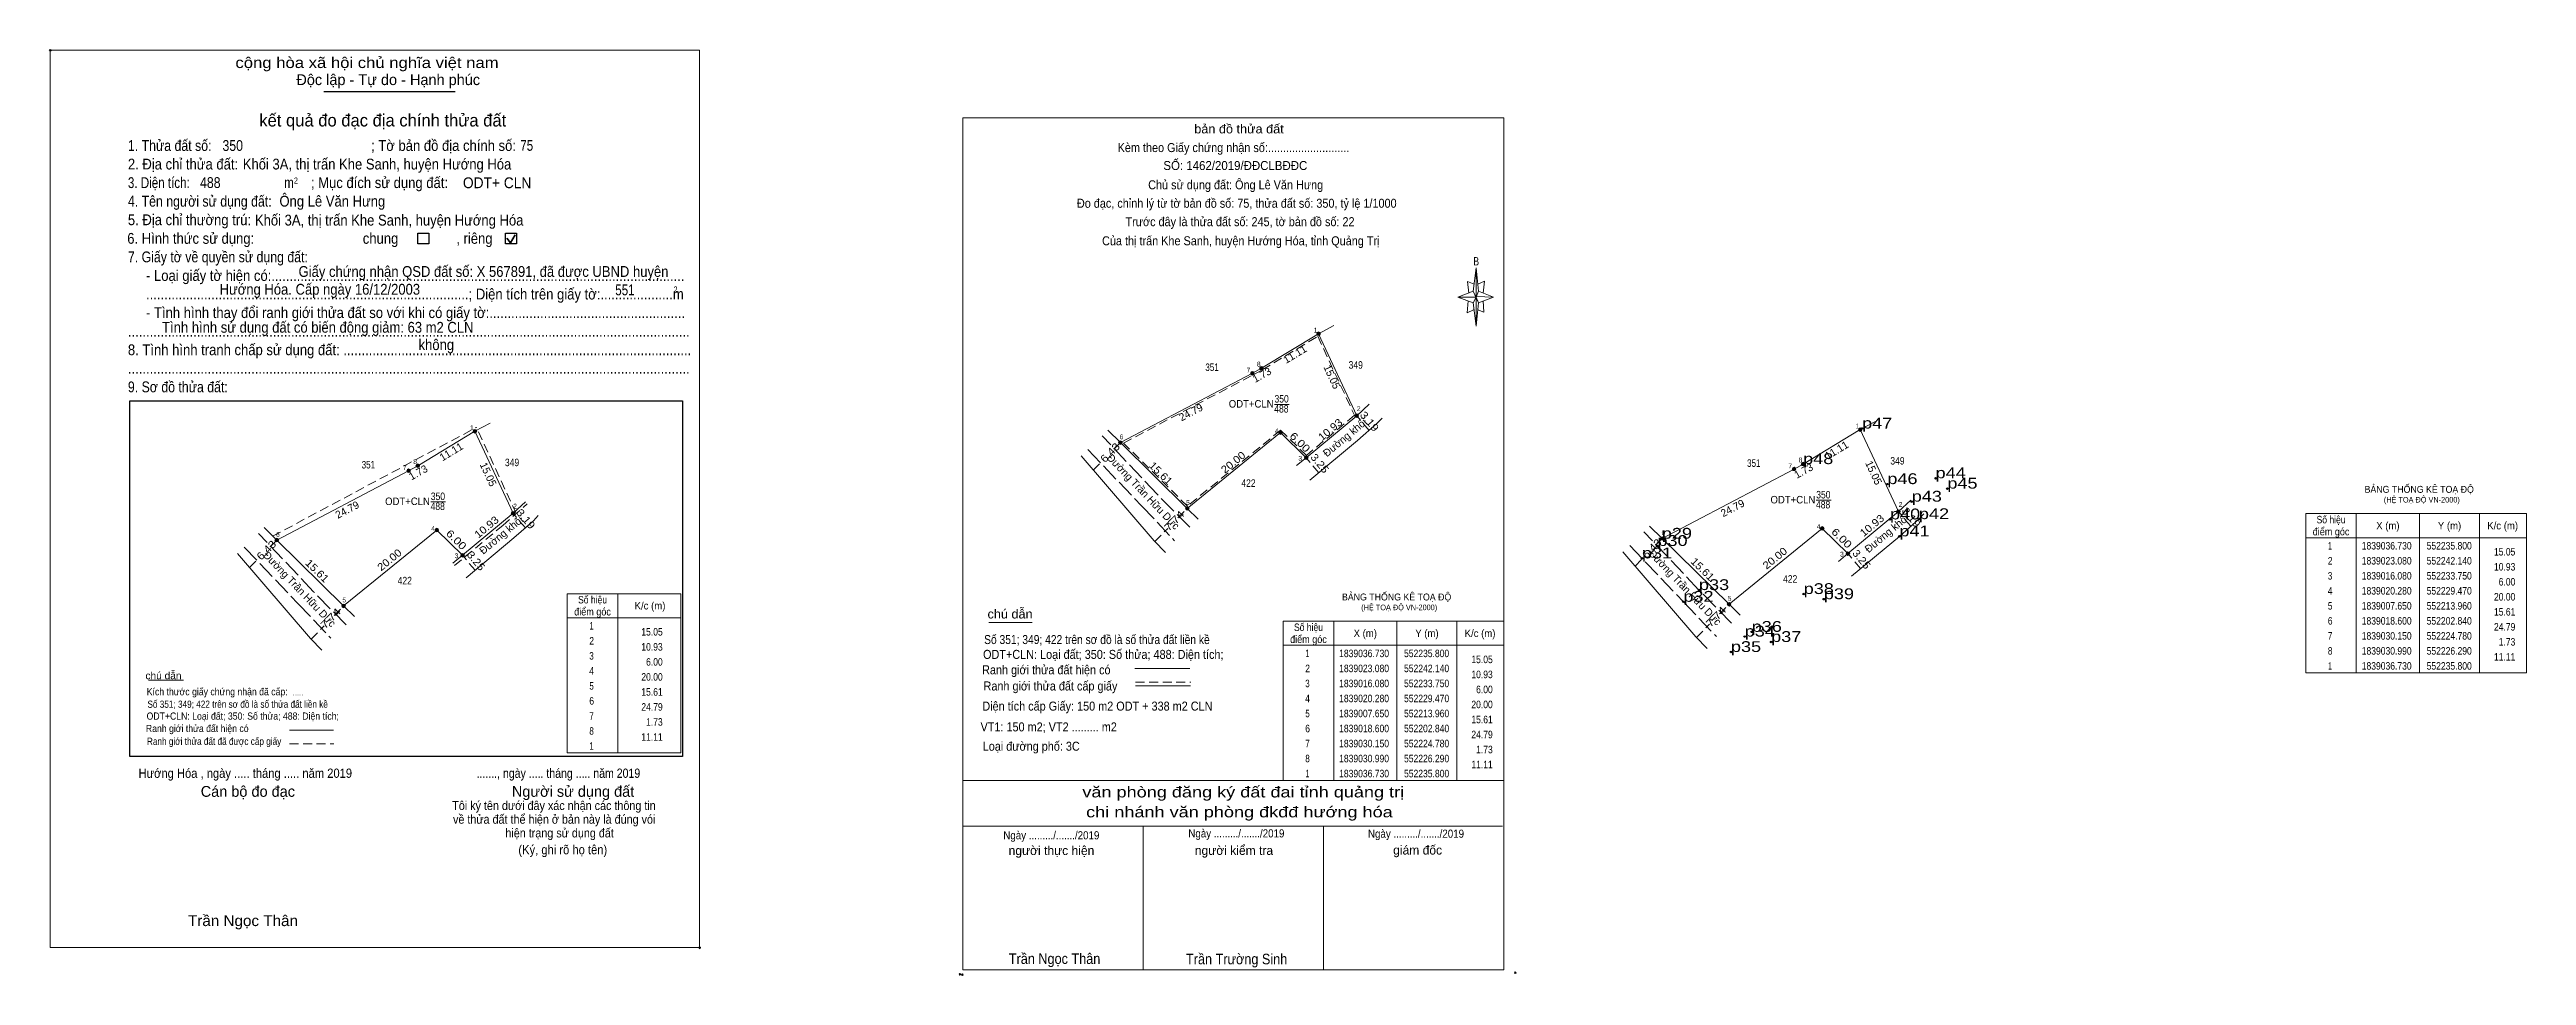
# Model space of a CAD drawing. Header units: metres. Extents: x 536946 to 590802, y 1836083 to 1856478.
# Drawn here: x 551934.6 to 552346.6, y 1838945.9 to 1839100 of the extents above; entities outside this region: 4.
import ezdxf
from ezdxf.enums import TextEntityAlignment as Align

# ---------------------------------------------------------------- set-up
doc = ezdxf.new("R2010")
doc.units = ezdxf.units.M
doc.header["$LTSCALE"] = 0.5
doc.header["$PDMODE"] = 32
doc.header["$PDSIZE"] = 0.25
doc.linetypes.add('LONG_DASHED', pattern=[7.5, 6, -1.5])
doc.linetypes.add('MEDIUM_DASHED', pattern=[4.5, 3, -1.5])
for name, color, linetype, lineweight in [('1', 7, 'Continuous', 13), ('10', 7, 'Continuous', 13), ('17', 7, 'Continuous', 13), ('2', 7, 'Continuous', 25), ('5', 7, 'Continuous', 13), ('6', 7, 'Continuous', 13), ('63', 7, 'Continuous', 13)]:
    doc.layers.add(name, color=color, linetype=linetype, lineweight=lineweight)
doc.layers.add('12', color=7, linetype='Continuous')
doc.layers.add('7', color=7, linetype='Continuous')

msp = doc.modelspace()

# ---------------------------------------------------------------- hatches: boundary and pattern name
at = {"layer": '10'}
for points in [[(552145.99, 1839052.69, 1), (552145.39, 1839052.69, 1)], [(552134.97, 1839046.11, 1), (552134.37, 1839046.11, 1)], [(552136.48, 1839046.95, 1), (552135.88, 1839046.95, 1)], [(552152.33, 1839039.04, 1), (552151.73, 1839039.04, 1)], [(552005.65, 1839036.46, 1), (552005.05, 1839036.46, 1)], [(552113.03, 1839034.56, 1), (552112.43, 1839034.56, 1)], [(552139.66, 1839036.24, 1), (552139.06, 1839036.24, 1)], [(551994.63, 1839029.88, 1), (551994.03, 1839029.88, 1)], [(551996.14, 1839030.72, 1), (551995.54, 1839030.72, 1)], [(552143.94, 1839032.04, 1), (552143.34, 1839032.04, 1)], [(552011.99, 1839022.81, 1), (552011.39, 1839022.81, 1)], [(552124.15, 1839023.61, 1), (552123.55, 1839023.61, 1)], [(551972.69, 1839018.33, 1), (551972.09, 1839018.33, 1)], [(551999.32, 1839020.01, 1), (551998.72, 1839020.01, 1)], [(552003.6, 1839015.81, 1), (552003, 1839015.81, 1)], [(551983.81, 1839007.38, 1), (551983.21, 1839007.38, 1)]]:
    msp.add_hatch(color=256, dxfattribs=at).paths.add_polyline_path(points)
at = {"layer": '63'}
for points in [[(552236.1, 1839036.73, 1), (552235.5, 1839036.73, 1)], [(552225.08, 1839030.15, 1), (552224.48, 1839030.15, 1)], [(552226.59, 1839030.99, 1), (552225.99, 1839030.99, 1)], [(552242.44, 1839023.08, 1), (552241.84, 1839023.08, 1)], [(552203.14, 1839018.6, 1), (552202.54, 1839018.6, 1)], [(552229.77, 1839020.28, 1), (552229.17, 1839020.28, 1)], [(552234.05, 1839016.08, 1), (552233.45, 1839016.08, 1)], [(552214.26, 1839007.65, 1), (552213.66, 1839007.65, 1)]]:
    msp.add_hatch(color=256, dxfattribs=at).paths.add_polyline_path(points)

# ---------------------------------------------------------------- linework, layer by layer
at = {"layer": '1'}
msp.add_line((552224.78, 1839030.15), (552226.29, 1839030.99), dxfattribs=at)
msp.add_lwpolyline([(552235.8, 1839036.73), (552242.14, 1839023.08), (552233.75, 1839016.08), (552229.47, 1839020.28), (552213.96, 1839007.65), (552202.84, 1839018.6), (552224.78, 1839030.15), (552226.29, 1839030.99)], close=True, dxfattribs=at)
at = {"layer": '10'}
for p, q in [((552145.69, 1839052.69), (552148.21, 1839054.05)), ((552136.18, 1839046.95), (552145.69, 1839052.69)), ((552152.03, 1839039.04), (552145.69, 1839052.69)), ((552112.73, 1839034.56), (552134.67, 1839046.11)), ((552134.67, 1839046.11), (552136.18, 1839046.95)), ((552005.35, 1839036.46), (552007.87, 1839037.82)), ((552138.36, 1839040.92), (552140.82, 1839040.92)), ((552143.64, 1839032.04), (552152.03, 1839039.04)), ((552152.03, 1839039.04), (552154.09, 1839040.96)), ((552152.19, 1839034.92), (552155.44, 1839037.79)), ((552156.24, 1839038.65), (552155.44, 1839037.79)), ((552235.8, 1839036.73), (552238.32, 1839038.09)), ((551995.84, 1839030.72), (552005.35, 1839036.46)), ((552011.69, 1839022.81), (552005.35, 1839036.46)), ((552144.23, 1839028.3), (552152.19, 1839034.92)), ((552226.29, 1839030.99), (552235.8, 1839036.73)), ((552242.14, 1839023.08), (552235.8, 1839036.73)), ((551972.39, 1839018.33), (551994.33, 1839029.88)), ((551994.33, 1839029.88), (551995.84, 1839030.72)), ((552142.04, 1839030.74), (552143.64, 1839032.04)), ((552202.84, 1839018.6), (552224.78, 1839030.15)), ((552242.14, 1839023.08), (552244.2, 1839025)), ((551998.02, 1839024.69), (552000.48, 1839024.69)), ((552003.3, 1839015.81), (552011.69, 1839022.81)), ((552011.69, 1839022.81), (552013.75, 1839024.73)), ((552011.85, 1839018.69), (552015.1, 1839021.56)), ((552015.9, 1839022.42), (552015.1, 1839021.56)), ((552123.85, 1839023.61), (552125.68, 1839021.82)), ((552233.75, 1839016.08), (552242.14, 1839023.08)), ((552242.3, 1839018.96), (552245.55, 1839021.83)), ((552246.35, 1839022.69), (552245.55, 1839021.83)), ((552003.89, 1839012.07), (552011.85, 1839018.69)), ((552234.34, 1839012.34), (552242.3, 1839018.96)), ((552001.7, 1839014.51), (552003.3, 1839015.81)), ((552232.15, 1839014.78), (552233.75, 1839016.08)), ((551983.51, 1839007.38), (551985.34, 1839005.59)), ((552213.96, 1839007.65), (552215.79, 1839005.86))]:
    msp.add_line(p, q, dxfattribs=at)
at = {"layer": '10', "linetype": 'MEDIUM_DASHED'}
for p, q in [((552154.08, 1839036.59), (552152.03, 1839039.04)), ((551971.68, 1839018.97), (552005.59, 1839037.09)), ((552012.22, 1839022.75), (552005.59, 1839037.09)), ((552111.64, 1839033.46), (552112.73, 1839034.56)), ((552108.22, 1839029.98), (552109.61, 1839031.4)), ((552145.72, 1839029.54), (552143.64, 1839032.04)), ((552001.97, 1839014.11), (552010.06, 1839020.84)), ((552010, 1839020.79), (552014.03, 1839024.35)), ((552013.74, 1839020.36), (552011.69, 1839022.81)), ((552122.29, 1839022.02), (552123.85, 1839023.61)), ((551971.3, 1839017.23), (551972.39, 1839018.33)), ((552118.44, 1839018.08), (552120.6, 1839020.29)), ((551967.88, 1839013.75), (551969.27, 1839015.17)), ((552005.38, 1839013.31), (552003.3, 1839015.81)), ((551981.95, 1839005.79), (551983.51, 1839007.38)), ((551978.1, 1839001.85), (551980.26, 1839004.06))]:
    msp.add_line(p, q, dxfattribs=at)
at = {"layer": '10', "linetype": 'LONG_DASHED'}
for p, q in [((552107.33, 1839033.39), (552116.26, 1839024.03)), ((552118.85, 1839025.98), (552109.71, 1839035.68)), ((552124.27, 1839020.48), (552118.85, 1839025.98)), ((552116.26, 1839024.03), (552121.75, 1839018.23)), ((551966.99, 1839017.16), (551975.92, 1839007.8)), ((551978.51, 1839009.75), (551969.37, 1839019.45)), ((552197.44, 1839017.43), (552206.37, 1839008.07)), ((552208.96, 1839010.02), (552199.82, 1839019.72)), ((551983.93, 1839004.25), (551978.51, 1839009.75)), ((552214.38, 1839004.52), (552208.96, 1839010.02)), ((551975.92, 1839007.8), (551981.41, 1839002)), ((552206.37, 1839008.07), (552211.86, 1839002.27))]:
    msp.add_line(p, q, dxfattribs=at)
at = {"layer": '10'}
for points in [[(552145.69, 1839052.69), (552152.03, 1839039.04), (552143.64, 1839032.04), (552139.36, 1839036.24), (552123.85, 1839023.61), (552112.73, 1839034.56), (552134.67, 1839046.11), (552136.18, 1839046.95)], [(552005.35, 1839036.46), (552011.69, 1839022.81), (552003.3, 1839015.81), (551999.02, 1839020.01), (551983.51, 1839007.38), (551972.39, 1839018.33), (551994.33, 1839029.88), (551995.84, 1839030.72)]]:
    msp.add_lwpolyline(points, close=True, dxfattribs=at)
at = {"layer": '10', "linetype": 'MEDIUM_DASHED'}
msp.add_lwpolyline([(552145.56, 1839052.26), (552151.66, 1839039.12), (552143.66, 1839032.44), (552139.38, 1839036.64), (552123.87, 1839024.01), (552113.23, 1839034.49), (552134.81, 1839045.85), (552136.33, 1839046.69)], close=True, dxfattribs=at)
at = {"layer": '10'}
for points in [[(552110.62, 1839036.64), (552112.73, 1839034.56), (552123.85, 1839023.61)], [(552123.85, 1839023.61), (552139.36, 1839036.24), (552143.64, 1839032.04)], [(552106.2, 1839032.35), (552118.32, 1839018.2), (552120.21, 1839016.27)], [(551970.28, 1839020.41), (551972.39, 1839018.33), (551983.51, 1839007.38)], [(551983.51, 1839007.38), (551999.02, 1839020.01), (552003.3, 1839015.81)], [(552200.73, 1839020.68), (552202.84, 1839018.6), (552213.96, 1839007.65)], [(552213.96, 1839007.65), (552229.47, 1839020.28), (552233.75, 1839016.08)], [(551965.86, 1839016.12), (551977.98, 1839001.97), (551979.87, 1839000.04)]]:
    msp.add_lwpolyline(points, dxfattribs=at)
for centre in [(552145.69, 1839052.69), (552134.67, 1839046.11), (552136.18, 1839046.95), (552152.03, 1839039.04), (552005.35, 1839036.46), (552112.73, 1839034.56), (552139.36, 1839036.24), (551994.33, 1839029.88), (551995.84, 1839030.72), (552143.64, 1839032.04), (552011.69, 1839022.81), (552123.85, 1839023.61), (551972.39, 1839018.33), (551999.02, 1839020.01), (552003.3, 1839015.81), (551983.51, 1839007.38)]:
    msp.add_circle(centre, 0.3, dxfattribs=at)
at = {"layer": '17'}
for p, q in [((552090.82, 1839004.61), (552098.06, 1839004.61)), ((551951.08, 1838995), (551956.86, 1838995))]:
    msp.add_line(p, q, dxfattribs=at)
at = {"layer": '2'}
for p, q in [((551980.21, 1839093.03), (552002.05, 1839093.03)), ((551947.96, 1839041.51), (552039.91, 1839041.51)), ((552039.91, 1839041.51), (552039.91, 1838982.33))]:
    msp.add_line(p, q, dxfattribs=at)
at = {"layer": '2', "lineweight": 35}
for p, q in [((552010.67, 1839068.61), (552011.28, 1839067.81)), ((552011.28, 1839067.81), (552012.03, 1839069.15))]:
    msp.add_line(p, q, dxfattribs=at)
at = {"layer": '2', "lineweight": 13}
msp.add_lwpolyline([(551934.72, 1839099.88), (552042.72, 1839099.88), (552042.72, 1838950.49), (551934.72, 1838950.49)], close=True, dxfattribs=at)
at = {"layer": '2'}
for points in [[(551995.84, 1839069.41), (551997.69, 1839069.41), (551997.69, 1839067.68), (551995.84, 1839067.68)], [(552010.43, 1839069.41), (552012.28, 1839069.41), (552012.28, 1839067.68), (552010.43, 1839067.68)]]:
    msp.add_lwpolyline(points, close=True, dxfattribs=at)
msp.add_lwpolyline([(552039.91, 1838982.33), (551947.96, 1838982.33), (551947.96, 1839041.51)], dxfattribs=at)
for p in [(551934.72, 1839099.88), (552042.72, 1838950.49)]:
    msp.add_point(p, dxfattribs=at)
at = {"layer": '5'}
for p, q in [((552171.38, 1839059.76), (552171.88, 1839063.66)), ((552171.38, 1839057.86), (552168.88, 1839058.76)), ((552172.28, 1839057.86), (552171.88, 1839053.96)), ((552172.28, 1839059.76), (552174.78, 1839058.76)), ((552173.08, 1839058.16), (552173.18, 1839056.26)), ((552173.18, 1839056.26), (552172.18, 1839056.66)), ((552086.51, 1838978.32), (552176.51, 1838978.32)), ((552086.51, 1838970.72), (552176.31, 1838970.72)), ((552086.51, 1838970.72), (552176.31, 1838970.72)), ((552086.51, 1838970.72), (552176.31, 1838970.72)), ((552116.51, 1838946.82), (552116.51, 1838970.72)), ((552146.51, 1838946.82), (552146.51, 1838970.72))]:
    msp.add_line(p, q, dxfattribs=at)
for points in [[(552086.51, 1839088.62), (552176.51, 1839088.62), (552176.51, 1838946.82), (552086.51, 1838946.82)], [(552171.88, 1839063.66), (552172.28, 1839059.76), (552171.88, 1839058.76)], [(552171.88, 1839058.76), (552168.88, 1839058.76), (552171.38, 1839059.76), (552172.28, 1839057.86), (552174.78, 1839058.76), (552171.88, 1839058.86)], [(552171.88, 1839058.76), (552171.88, 1839053.96), (552171.38, 1839057.86)]]:
    msp.add_lwpolyline(points, close=True, dxfattribs=at)
for points in [[(552171.88, 1839058.76), (552171.38, 1839059.76), (552168.88, 1839058.76)], [(552170.58, 1839058.16), (552170.38, 1839056.16), (552171.48, 1839056.66)], [(552171.58, 1839060.96), (552170.48, 1839061.36), (552170.68, 1839059.46)], [(552171.88, 1839058.76), (552172.28, 1839057.86), (552174.78, 1839058.76)], [(552172.18, 1839060.96), (552173.28, 1839061.46), (552173.08, 1839059.46)], [(552176.51, 1838946.82), (552086.51, 1838946.82), (552086.51, 1838970.72)]]:
    msp.add_lwpolyline(points, dxfattribs=at)
for p in [(552086.04, 1838946.05), (552086.44, 1838945.98)]:
    msp.add_point(p, dxfattribs=at)
at = {"layer": '6'}
for p, q in [((552115.12, 1838996.98), (552124.26, 1838996.98)), ((552115.26, 1838994.05), (552124.4, 1838994.05)), ((551974.52, 1838986.68), (551981.83, 1838986.68))]:
    msp.add_line(p, q, dxfattribs=at)
at = {"layer": '6', "linetype": 'MEDIUM_DASHED'}
for p, q in [((552115.26, 1838994.67), (552124.46, 1838994.67)), ((551974.51, 1838984.42), (551981.87, 1838984.42))]:
    msp.add_line(p, q, dxfattribs=at)
at = {"layer": '6'}
msp.add_point((552178.41, 1838946.32), dxfattribs=at)
at = {"layer": '63'}
for p, q in [((552228.47, 1839024.96), (552230.93, 1839024.96)), ((552318.31, 1839022.74), (552318.31, 1838996.24)), ((552328.81, 1839022.74), (552328.81, 1838996.24)), ((552338.81, 1839022.74), (552338.81, 1838996.24)), ((552309.91, 1839018.74), (552346.61, 1839018.74)), ((552029.12, 1839009.41), (552029.12, 1838982.91)), ((552039.62, 1839009.41), (552039.62, 1838982.91)), ((552020.72, 1839005.41), (552039.62, 1839005.41)), ((552148.21, 1839004.82), (552148.21, 1838978.32)), ((552158.71, 1839004.82), (552158.71, 1838978.32)), ((552168.71, 1839004.82), (552168.71, 1838978.32)), ((552139.81, 1839000.82), (552176.51, 1839000.82))]:
    msp.add_line(p, q, dxfattribs=at)
at = {"layer": '63', "linetype": 'MEDIUM_DASHED'}
for p, q in [((552244.19, 1839020.63), (552242.14, 1839023.08)), ((552201.75, 1839017.5), (552202.84, 1839018.6)), ((552198.33, 1839014.02), (552199.72, 1839015.44)), ((552235.83, 1839013.58), (552233.75, 1839016.08)), ((552208.55, 1839002.12), (552210.71, 1839004.33)), ((552212.4, 1839006.06), (552213.96, 1839007.65))]:
    msp.add_line(p, q, dxfattribs=at)
at = {"layer": '63'}
for points in [[(552309.91, 1839022.74), (552346.61, 1839022.74), (552346.61, 1838996.24), (552309.91, 1838996.24)], [(552139.81, 1839004.82), (552176.51, 1839004.82), (552176.51, 1838978.32), (552139.81, 1838978.32)]]:
    msp.add_lwpolyline(points, close=True, dxfattribs=at)
for points in [[(552196.31, 1839016.39), (552208.43, 1839002.24), (552210.32, 1839000.31)], [(552039.62, 1838982.91), (552020.72, 1838982.91), (552020.72, 1839009.41), (552039.62, 1839009.41)]]:
    msp.add_lwpolyline(points, dxfattribs=at)
for centre in [(552235.8, 1839036.73), (552224.78, 1839030.15), (552226.29, 1839030.99), (552242.14, 1839023.08), (552202.84, 1839018.6), (552229.47, 1839020.28), (552233.75, 1839016.08), (552213.96, 1839007.65)]:
    msp.add_circle(centre, 0.3, dxfattribs=at)
at = {"layer": '7'}
for p in [(590791.42, 1856475.88), (552130.37, 1839666.12), (552236.1, 1839036.91), (552226.29, 1839030.99), (552240.3, 1839027.66), (552244.35, 1839024.74), (552248.32, 1839028.63), (552250.28, 1839026.91), (552240.74, 1839021.78), (552245.55, 1839021.83), (552202.05, 1839017.36), (552202.78, 1839018.57), (552242.3, 1839018.96), (552199.48, 1839015.29), (552208.96, 1839010.02), (552226.38, 1839009.36), (552229.73, 1839008.5), (552206.37, 1839008.07), (552216.57, 1839002.28), (552217.73, 1839003.06), (552220.97, 1839001.38), (552214.28, 1838999.71)]:
    msp.add_point(p, dxfattribs=at)

# ---------------------------------------------------------------- texts
at = {"layer": '1'}
for s, width, p in [('ODT+CLN', 0.95, (552224.59, 1839024.44)), ('488', 0.85, (552229.615, 1839023.61)), ('350', 0.85, (552229.65, 1839025.27))]:
    msp.add_text(s, height=1.25, dxfattribs=dict(at, width=width)).set_placement(p, align=Align.CENTER)
for s, height, width, p in [('BẢNG THỐNG KÊ TOẠ ĐỘ ', 1.15, 0.95, (552319.68, 1839026.21)), ('(HỆ TOẠ ĐỘ VN-2000)', 0.93, 0.9, (552322.88, 1839024.59)), ('BẢNG THỐNG KÊ TOẠ ĐỘ ', 1.15, 0.95, (552149.58, 1839008.29)), ('(HỆ TOẠ ĐỘ VN-2000)', 0.93, 0.9, (552152.78, 1839006.67))]:
    msp.add_text(s, height=height, dxfattribs=dict(at, width=width)).set_placement(p)
at = {"layer": '10'}
for s, width, p in [(' 1', 0.9, (552145.51, 1839052.88)), (' 7', 0.9, (552134.33, 1839046.24)), (' 8', 0.95, (552136.05, 1839047.23)), (' 1', 0.9, (552005.17, 1839036.65)), (' 2', 0.9, (552152.68, 1839039.82)), (' 6', 0.9, (552113.23, 1839035.12)), (' 4', 0.95, (552139.05, 1839036.12)), (' 7', 0.9, (551993.99, 1839030.01)), (' 8', 0.95, (551995.71, 1839031)), (' 3', 0.95, (552142.94, 1839031.55)), (' 5', 0.9, (552124.26, 1839024.2)), (' 2', 0.9, (552012.34, 1839023.59)), (' 6', 0.9, (551972.89, 1839018.89)), (' 4', 0.95, (551998.71, 1839019.89)), (' 3', 0.95, (552002.6, 1839015.32)), (' 5', 0.9, (551983.92, 1839007.97))]:
    msp.add_text(s, height=0.8, dxfattribs=dict(at, width=width)).set_placement(p, align=Align.RIGHT)
for s, rotation, p in [('11.11', 31.114, (552142.0771, 1839048.7367)), ('1.73', 29.087, (552136.5612, 1839045.2751)), ('15.05', 294.913, (552147.3463, 1839045.2433)), ('24.79', 27.764, (552124.7389, 1839039.0644)), ('Đường khối', 39.749, (552150.4604, 1839034.923)), ('11.11', 31.114, (552001.7371, 1839032.5067)), ('1.73', 29.087, (551996.2212, 1839029.0451)), ('15.05', 294.913, (552007.0063, 1839029.0133)), ('Đường Trần Hữu Dực', 313.653, (552116.088, 1839025.9564)), ('24.79', 27.764, (551984.3989, 1839022.8344)), ('Đường khối', 39.749, (552010.1204, 1839018.693)), ('Đường Trần Hữu Dực', 313.653, (551975.748, 1839009.7264))]:
    msp.add_text(s, height=1.25, rotation=rotation, dxfattribs=at).set_placement(p, align=Align.CENTER)
for s, width, p in [('351', 0.8, (552127.97, 1839046.49)), ('349', 0.85, (552151.87, 1839046.87)), ('ODT+CLN', 0.95, (552134.48, 1839040.4)), ('350', 0.85, (552139.54, 1839041.23)), ('488', 0.85, (552139.505, 1839039.57)), ('351', 0.8, (551987.63, 1839030.26)), ('349', 0.85, (552011.53, 1839030.64)), ('ODT+CLN', 0.95, (551994.14, 1839024.17)), ('350', 0.85, (551999.2, 1839025)), ('422', 0.85, (552134.025, 1839027.2)), ('488', 0.85, (551999.165, 1839023.34)), ('422', 0.85, (551993.685, 1839010.97))]:
    msp.add_text(s, height=1.25, dxfattribs=dict(at, width=width)).set_placement(p, align=Align.CENTER)
for s, rotation, width, p in [('10.93', 39.839, 1.1, (552148.0296, 1839036.2564)), ('3.19', 309.92, 1.15, (552153.6733, 1839037.6961)), ('6.43', 45.441, 1.15, (552111.4499, 1839032.4515)), ('6.00', 315.541, 1.2, (552142.1573, 1839034.1796)), ('15.61', 315.441, 1.1, (552119.0115, 1839029.0142)), ('20.00', 39.156, 1.1, (552131.8804, 1839030.7961)), ('3.25', 309.76, 1.1, (552145.405, 1839030.7097)), ('10.93', 39.839, 1.1, (552007.6896, 1839020.0264)), ('3.19', 309.92, 1.15, (552013.3333, 1839021.4661)), ('7.74', 45.628, 1.2, (552122.1367, 1839021.1079)), ('6.43', 45.441, 1.15, (551971.1099, 1839016.2215)), ('20.00', 39.156, 1.1, (551991.5404, 1839014.5661)), ('6.00', 315.541, 1.2, (552001.8173, 1839017.9496)), ('15.61', 315.441, 1.1, (551978.6715, 1839012.7842)), ('3.25', 309.76, 1.1, (552005.065, 1839014.4797)), ('7.74', 45.628, 1.2, (551981.7967, 1839004.8779))]:
    msp.add_text(s, height=1.25, rotation=rotation, dxfattribs=dict(at, width=width)).set_placement(p, align=Align.CENTER)
at = {"layer": '12'}
for s, width, p in [('Base:p1', 1.2, (590791.42, 1856475.88)), ('Base:p20', 1.2, (552130.37, 1839666.12)), ('p47', 1.25, (552236.1, 1839036.91)), ('p48', 1.25, (552226.29, 1839030.99)), ('p46', 1.25, (552240.3, 1839027.66)), ('p44', 1.25, (552248.32, 1839028.63)), ('p43', 1.25, (552244.35, 1839024.74)), ('p45', 1.25, (552250.28, 1839026.91)), ('p40', 1.25, (552240.74, 1839021.78)), ('p41', 1.25, (552242.3, 1839018.96)), ('p42', 1.25, (552245.55, 1839021.83)), ('p31', 1.25, (552199.48, 1839015.29)), ('p30', 1.25, (552202.05, 1839017.36)), ('p29', 1.25, (552202.78, 1839018.57)), ('p32', 1.25, (552206.37, 1839008.07)), ('p33', 1.25, (552208.96, 1839010.02)), ('p38', 1.25, (552226.38, 1839009.36)), ('p39', 1.25, (552229.73, 1839008.5)), ('p36', 1.25, (552217.73, 1839003.06)), ('p35', 1.25, (552214.28, 1838999.71)), ('p34', 1.25, (552216.57, 1839002.28)), ('p37', 1.25, (552220.97, 1839001.38))]:
    msp.add_text(s, height=1.8, dxfattribs=dict(at, width=width)).set_placement(p)
at = {"layer": '2'}
for s, height, width, p in [('cộng hòa xã hội chủ nghĩa việt nam', 1.803, 1.15, (551965.52, 1839096.92)), ('1. Thửa đất số:', 1.803, 0.85, (551947.63, 1839083.12)), ('350', 1.8, 0.85, (551963.36, 1839083.12)), ('; Tờ bản đồ địa chính số:', 1.803, 0.9, (551988.08, 1839083.12)), ('75', 1.8, 0.8, (552012.9, 1839083.14)), ('3. Diện tích:', 1.803, 0.8, (551947.63, 1839076.94)), ('2. Địa chỉ thửa đất:', 1.803, 0.9, (551947.63, 1839080.03)), ('488', 1.8, 0.85, (551959.63, 1839076.95)), ('Khối 3A, thị trấn Khe Sanh, huyện Hướng Hóa', 1.8, 0.9, (551966.74, 1839080.03)), ('2', 1.03, 0.8, (551975.24, 1839077.66)), ('; Mục đích sử dụng đất:', 1.803, 0.9, (551978.08, 1839076.94)), ('ODT+ CLN', 1.8, 0.95, (552003.36, 1839076.92)), ('4. Tên người sử dụng đất:', 1.803, 0.85, (551947.63, 1839073.85)), ('Ông Lê Văn Hưng', 1.8, 0.9, (551972.84, 1839073.86)), ('m', 1.803, 0.8, (551973.62, 1839076.94)), ('5. Địa chỉ thường trú:', 1.803, 0.9, (551947.63, 1839070.76)), ('Khối 3A, thị trấn Khe Sanh, huyện Hướng Hóa', 1.8, 0.9, (551968.76, 1839070.7)), ('6. Hình thức sử dụng:', 1.803, 0.9, (551947.52, 1839067.66)), ('7. Giấy tờ về quyền sử dụng đất:', 1.803, 0.85, (551947.63, 1839064.58)), ('chung                , riêng', 1.803, 0.9, (551986.7, 1839067.66)), ('     - Loại giấy tờ hiện có:..................................................................................................................', 1.803, 0.9, (551947.63, 1839061.48)), ('Giấy chứng nhận QSD đất số: X 567891, đã được UBND huyện', 1.8, 0.9, (551976.02, 1839062.15)), ('     .........................................................................................; Diện tích trên giấy tờ:....................m', 1.803, 0.9, (551947.63, 1839058.39)), ('Hướng Hóa. Cấp ngày 16/12/2003', 1.8, 0.9, (551962.89, 1839059.19)), ('551', 1.8, 0.8, (552028.7, 1839059.09)), ('2', 1.03, 0.8, (552038.4, 1839059.53)), ('     - Tình hình thay đổi ranh giới thửa đất so với khi có giấy tờ:......................................................', 1.803, 0.9, (551947.63, 1839055.3)), ('Tình hình sử dụng đất có biến động giảm: 63 m2 CLN', 1.8, 0.9, (551953.32, 1839052.86)), ('8. Tình hình tranh chấp sử dụng đất: ................................................................................................', 1.803, 0.9, (551947.63, 1839049.12)), ('...........................................................................................................................................................', 1.803, 0.9, (551947.63, 1839052.21)), ('không', 1.803, 0.9, (551995.98, 1839049.97)), ('...........................................................................................................................................................', 1.803, 0.9, (551947.63, 1839046.03)), ('9. Sơ đồ thửa đất:', 1.803, 0.85, (551947.63, 1839042.94)), ('Hướng Hóa , ngày ..... tháng ..... năm 2019', 1.544, 0.9, (551949.4, 1838978.76)), ('......., ngày ..... tháng ..... năm 2019', 1.544, 0.85, (552005.63, 1838978.76)), ('(Ký, ghi rõ họ tên)', 1.545, 0.9, (552012.58, 1838966.03)), ('Trần Ngọc Thân', 1.804, 1.05, (551957.62, 1838954.08))]:
    msp.add_text(s, height=height, dxfattribs=dict(at, width=width)).set_placement(p)
for s, p in [('Độc lập - Tự do - Hạnh phúc', (551975.65, 1839094.08)), ('Cán bộ đo đạc', (551959.74, 1838975.6)), ('Người sử dụng đất', (552011.5, 1838975.6))]:
    msp.add_text(s, height=1.803, dxfattribs=at).set_placement(p)
for s, height, p in [('kết quả đo đạc địa chính thửa đất', 2.061, (551990.025, 1839087.19)), ('.', 0.5152, (552042.7149, 1838950.22))]:
    msp.add_text(s, height=height, dxfattribs=at).set_placement(p, align=Align.CENTER)
for s, height, width, p in [('.....', 1, 0.95, (551975.925, 1838992.47)), ('Tôi ký tên dưới đây xác nhận các thông tin', 1.489, 0.9, (552018.505, 1838973.4)), ('về thửa đất thể hiện ở bản này là đúng vói', 1.489, 0.9, (552018.54, 1838971.12)), ('hiện trạng sử dụng đất', 1.489, 0.9, (552019.44, 1838968.84))]:
    msp.add_text(s, height=height, dxfattribs=dict(at, width=width)).set_placement(p, align=Align.CENTER)
at = {"layer": '5'}
for s, height, width, p in [('bản đồ thửa đất', 1.5, 1.05, (552132.45, 1839086.04)), ('Kèm theo Giấy chứng nhận số:...........................', 1.5, 0.9, (552131.53, 1839082.93)), ('Chủ sử dụng đất: Ông Lê Văn Hưng', 1.5, 0.9, (552131.9, 1839076.73)), ('SỐ: 1462/2019/ĐĐCLBĐĐC', 1.5, 0.95, (552131.845, 1839079.94)), ('Đo đạc, chỉnh lý từ tờ bản đồ số: 75, thửa đất số: 350, tỷ lệ 1/1000 ', 1.5, 0.9, (552132.33, 1839073.66)), ('Trước đây là thửa đất số: 245, tờ bản đồ số: 22', 1.5, 0.9, (552132.62, 1839070.59)), ('Của thị trấn Khe Sanh, huyện Hướng Hóa, tỉnh Quảng Trị', 1.5, 0.9, (552132.75, 1839067.41)), ('B', 1.378, 0.75, (552171.915, 1839064.06)), ('văn phòng đăng ký đất đai tỉnh quảng trị', 1.8, 1.25, (552133.16, 1838975.5)), ('chi nhánh văn phòng đkđđ hướng hóa', 1.8, 1.25, (552132.525, 1838972.18)), ('Ngày ........./......./2019', 1.35, 0.9, (552101.235, 1838968.52)), ('Ngày ........./......./2019', 1.35, 0.9, (552132.015, 1838968.84)), ('Ngày ........./......./2019', 1.35, 0.9, (552161.895, 1838968.79)), ('Trần Ngọc Thân', 1.75, 0.9, (552101.775, 1838947.78)), ('Trần Trường Sinh', 1.75, 0.9, (552132.06, 1838947.72))]:
    msp.add_text(s, height=height, dxfattribs=dict(at, width=width)).set_placement(p, align=Align.CENTER)
for s, p in [('người thực hiện', (552101.26, 1838965.91)), ('người kiểm tra', (552131.615, 1838965.93)), ('giám đốc', (552162.165, 1838965.99))]:
    msp.add_text(s, height=1.5, dxfattribs=at).set_placement(p, align=Align.CENTER)
at = {"layer": '6'}
for s, height, width, p in [('chú dẫn', 1.5, 1.05, (552090.62, 1839005.29)), ('ODT+CLN: Loại đất; 350: Số thửa; 488: Diện tích;', 1.5, 0.9, (552089.88, 1838998.56)), ('Số 351; 349; 422 trên sơ đồ là số thửa đất liền kề', 1.5, 0.85, (552090.06, 1839001.03)), ('chú dẫn', 1.2, 1.05, (551950.55, 1838995.18)), ('Ranh giới thửa đất hiện có ', 1.5, 0.9, (552089.72, 1838995.99)), ('Kích thước giấy chứng nhận đã cấp:', 1.2, 0.9, (551950.77, 1838992.5)), ('Ranh giới thửa đất cấp giấy', 1.5, 0.9, (552089.96, 1838993.3)), ('ODT+CLN: Loại đất; 350: Số thửa; 488: Diện tích;', 1.2, 0.9, (551950.74, 1838988.44)), ('Số 351; 349; 422 trên sơ đồ là số thửa đất liền kề', 1.2, 0.85, (551950.88, 1838990.42)), ('VT1: 150 m2; VT2 ......... m2', 1.5, 0.9, (552089.46, 1838986.49)), ('Diện tích cấp Giấy: 150 m2 ODT + 338 m2 CLN', 1.5, 0.9, (552089.76, 1838989.95)), ('Ranh giới thửa đất hiện có ', 1.2, 0.9, (551950.62, 1838986.38)), ('Ranh giới thửa đất đã được cấp giấy', 1.2, 0.85, (551950.8, 1838984.24)), ('Loại đường phố: 3C', 1.5, 0.9, (552089.82, 1838983.27))]:
    msp.add_text(s, height=height, dxfattribs=dict(at, width=width)).set_placement(p)
at = {"layer": '63'}
for s, height, width, p in [(' 1', 0.8, 0.9, (552235.62, 1839036.92)), (' 7', 0.8, 0.9, (552224.44, 1839030.28)), (' 8', 0.8, 0.95, (552226.16, 1839031.27)), (' 4', 0.8, 0.95, (552229.16, 1839020.16)), (' 2', 0.8, 0.9, (552242.79, 1839023.86)), (' 6', 0.8, 0.9, (552203.34, 1839019.16)), ('15.05', 1.25, 0.85, (552344.76, 1839015.77)), (' 3', 0.8, 0.95, (552233.05, 1839015.59)), ('10.93', 1.25, 0.85, (552344.76, 1839013.27)), (' 5', 0.8, 0.9, (552214.37, 1839008.24)), ('20.00', 1.25, 0.85, (552344.76, 1839008.27)), ('6.00', 1.25, 0.85, (552344.76, 1839010.77)), ('24.79', 1.25, 0.85, (552344.76, 1839003.27)), ('15.61', 1.25, 0.85, (552344.76, 1839005.77)), ('15.05', 1.25, 0.85, (552036.59, 1839002.44)), ('10.93', 1.25, 0.85, (552036.59, 1838999.94)), ('1.73', 1.25, 0.85, (552344.76, 1839000.77)), ('20.00', 1.25, 0.85, (552036.59, 1838994.94)), ('6.00', 1.25, 0.85, (552036.59, 1838997.44)), ('15.05', 1.25, 0.85, (552174.66, 1838997.85)), ('10.93', 1.25, 0.85, (552174.66, 1838995.35)), ('11.11', 1.25, 0.85, (552344.76, 1838998.27)), ('15.61', 1.25, 0.85, (552036.59, 1838992.44)), ('6.00', 1.25, 0.85, (552174.66, 1838992.85)), ('24.79', 1.25, 0.85, (552036.59, 1838989.94)), ('1.73', 1.25, 0.85, (552036.59, 1838987.44)), ('20.00', 1.25, 0.85, (552174.66, 1838990.35)), ('15.61', 1.25, 0.85, (552174.66, 1838987.85)), ('11.11', 1.25, 0.85, (552036.59, 1838984.94)), ('24.79', 1.25, 0.85, (552174.66, 1838985.35)), ('1.73', 1.25, 0.85, (552174.66, 1838982.85)), ('11.11', 1.25, 0.85, (552174.66, 1838980.35))]:
    msp.add_text(s, height=height, dxfattribs=dict(at, width=width)).set_placement(p, align=Align.RIGHT)
for s, rotation, p in [('11.11', 31.114, (552232.1871, 1839032.7767)), ('1.73', 29.087, (552226.6712, 1839029.3151)), ('15.05', 294.913, (552237.4563, 1839029.2833)), ('24.79', 27.764, (552214.8489, 1839023.1044)), ('Đường khối', 39.749, (552240.5704, 1839018.963)), ('Đường Trần Hữu Dực', 313.653, (552206.198, 1839009.9964))]:
    msp.add_text(s, height=1.25, rotation=rotation, dxfattribs=at).set_placement(p, align=Align.CENTER)
for s, width, p in [('351', 0.8, (552218.08, 1839030.53)), ('349', 0.85, (552241.98, 1839030.91)), ('Số hiệu', 0.85, (552314.11, 1839021.12)), ('X (m)', 0.95, (552323.56, 1839020.12)), ('Y (m)', 0.95, (552333.815, 1839020.12)), ('K/c (m)', 0.95, (552342.655, 1839020.12)), ('điểm góc', 0.9, (552314.11, 1839019.12)), (' 1', 0.75, (552313.76, 1839016.77)), ('1839036.730', 0.85, (552323.36, 1839016.77)), ('552235.800', 0.85, (552333.76, 1839016.77)), ('422', 0.85, (552224.135, 1839011.24)), (' 3', 0.8, (552313.755, 1839011.77)), (' 2', 0.85, (552313.765, 1839014.27)), ('1839023.080', 0.85, (552323.36, 1839014.27)), ('1839016.080', 0.85, (552323.36, 1839011.77)), ('552242.140', 0.85, (552333.76, 1839014.27)), ('552233.750', 0.85, (552333.76, 1839011.77)), ('Số hiệu', 0.85, (552024.92, 1839007.79)), (' 4', 0.85, (552313.76, 1839009.27)), ('1839020.280', 0.85, (552323.36, 1839009.27)), ('552229.470', 0.85, (552333.76, 1839009.27)), ('điểm góc', 0.9, (552024.92, 1839005.79)), (' 1', 0.75, (552024.57, 1839003.44)), ('K/c (m)', 0.95, (552034.485, 1839006.79)), ('Số hiệu', 0.85, (552144.01, 1839003.2)), (' 5', 0.8, (552313.765, 1839006.77)), (' 6', 0.85, (552313.765, 1839004.27)), ('1839007.650', 0.85, (552323.36, 1839006.77)), ('1839018.600', 0.85, (552323.36, 1839004.27)), ('552213.960', 0.85, (552333.76, 1839006.77)), ('552202.840', 0.85, (552333.76, 1839004.27)), (' 2', 0.85, (552024.575, 1839000.94)), ('điểm góc', 0.9, (552144.01, 1839001.2)), ('1839036.730', 0.85, (552153.26, 1838998.85)), ('X (m)', 0.95, (552153.46, 1839002.2)), ('552235.800', 0.85, (552163.66, 1838998.85)), ('Y (m)', 0.95, (552163.715, 1839002.2)), ('K/c (m)', 0.95, (552172.555, 1839002.2)), (' 8', 0.8, (552313.765, 1838999.27)), (' 7', 0.8, (552313.765, 1839001.77)), ('1839030.150', 0.85, (552323.36, 1839001.77)), ('1839030.990', 0.85, (552323.36, 1838999.27)), ('552224.780', 0.85, (552333.76, 1839001.77)), ('552226.290', 0.85, (552333.76, 1838999.27)), (' 4', 0.85, (552024.57, 1838995.94)), (' 3', 0.8, (552024.565, 1838998.44)), (' 2', 0.85, (552143.665, 1838996.35)), (' 1', 0.75, (552143.66, 1838998.85)), ('1839023.080', 0.85, (552153.26, 1838996.35)), ('552242.140', 0.85, (552163.66, 1838996.35)), (' 1', 0.75, (552313.76, 1838996.77)), ('1839036.730', 0.85, (552323.36, 1838996.77)), ('552235.800', 0.85, (552333.76, 1838996.77)), (' 5', 0.8, (552024.575, 1838993.44)), (' 6', 0.85, (552024.575, 1838990.94)), (' 4', 0.85, (552143.66, 1838991.35)), (' 3', 0.8, (552143.655, 1838993.85)), ('1839016.080', 0.85, (552153.26, 1838993.85)), ('1839020.280', 0.85, (552153.26, 1838991.35)), ('552233.750', 0.85, (552163.66, 1838993.85)), ('552229.470', 0.85, (552163.66, 1838991.35)), (' 7', 0.8, (552024.575, 1838988.44)), (' 5', 0.8, (552143.665, 1838988.85)), ('1839007.650', 0.85, (552153.26, 1838988.85)), ('552213.960', 0.85, (552163.66, 1838988.85)), (' 8', 0.8, (552024.575, 1838985.94)), (' 1', 0.75, (552024.57, 1838983.44)), (' 6', 0.85, (552143.665, 1838986.35)), (' 7', 0.8, (552143.665, 1838983.85)), ('1839018.600', 0.85, (552153.26, 1838986.35)), ('1839030.150', 0.85, (552153.26, 1838983.85)), ('552202.840', 0.85, (552163.66, 1838986.35)), ('552224.780', 0.85, (552163.66, 1838983.85)), (' 8', 0.8, (552143.665, 1838981.35)), (' 1', 0.75, (552143.66, 1838978.85)), ('1839030.990', 0.85, (552153.26, 1838981.35)), ('1839036.730', 0.85, (552153.26, 1838978.85)), ('552226.290', 0.85, (552163.66, 1838981.35)), ('552235.800', 0.85, (552163.66, 1838978.85))]:
    msp.add_text(s, height=1.25, dxfattribs=dict(at, width=width)).set_placement(p, align=Align.CENTER)
for s, rotation, width, p in [('10.93', 39.839, 1.1, (552238.1396, 1839020.2964)), ('3.19', 309.92, 1.15, (552243.7833, 1839021.7361)), ('6.43', 45.441, 1.15, (552201.5599, 1839016.4915)), ('20.00', 39.156, 1.1, (552221.9904, 1839014.8361)), ('6.00', 315.541, 1.2, (552232.2673, 1839018.2196)), ('3.25', 309.76, 1.1, (552235.5191, 1839014.7447)), ('15.61', 315.441, 1.1, (552209.1215, 1839013.0542)), ('7.74', 45.628, 1.2, (552212.2467, 1839005.1479))]:
    msp.add_text(s, height=1.25, rotation=rotation, dxfattribs=dict(at, width=width)).set_placement(p, align=Align.CENTER)

doc.saveas('drawing.dxf')
